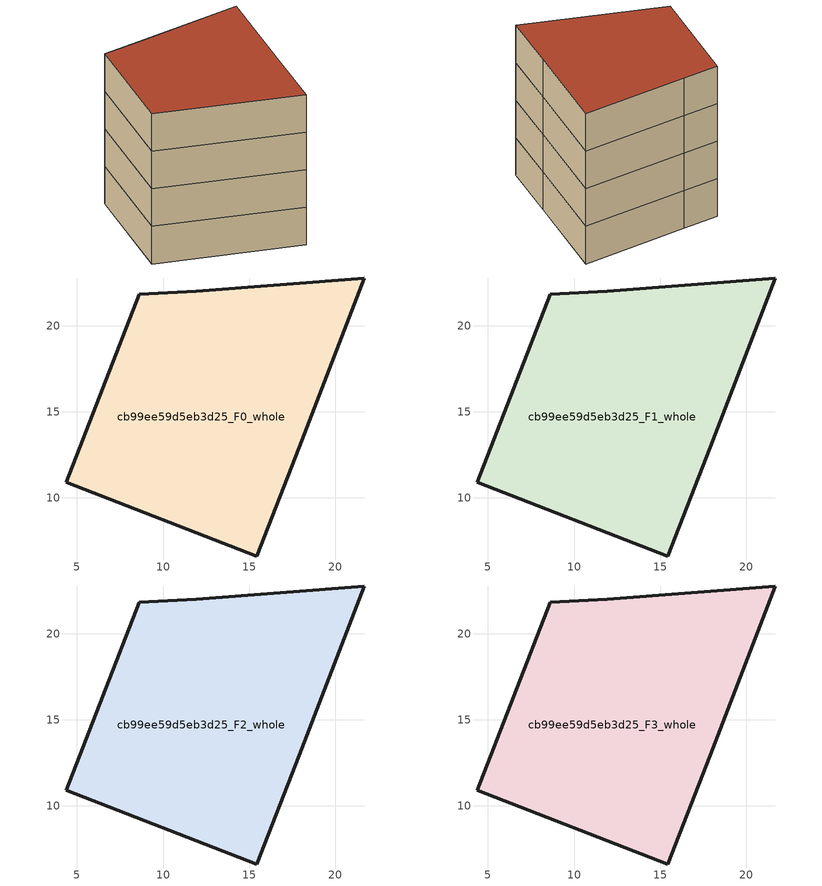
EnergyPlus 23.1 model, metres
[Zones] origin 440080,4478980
cb99ee59d5eb3d25_F0_whole
 floor ground (EU_floor_Construction): 21.7,22.77 17.9,12.94 15.45,6.62 4.37,10.89 8.62,21.82 11.92,22 z0
 wall outside (EU_wall_Construction): 21.7,22.77 11.92,22 8.62,21.82 4.37,10.89 15.45,6.62 17.9,12.94 21.7,22.77 z0:3
cb99ee59d5eb3d25_F1_whole
 floor to cb99ee59d5eb3d25_F0_whole (EU_floor_Construction): 21.7,22.77 17.9,12.94 15.45,6.62 4.37,10.89 8.62,21.82 11.92,22 z3
 wall outside (EU_wall_Construction): 21.7,22.77 11.92,22 8.62,21.82 4.37,10.89 15.45,6.62 17.9,12.94 21.7,22.77 z3:6
cb99ee59d5eb3d25_F2_whole
 floor to cb99ee59d5eb3d25_F1_whole (EU_floor_Construction): 21.7,22.77 17.9,12.94 15.45,6.62 4.37,10.89 8.62,21.82 11.92,22 z6
 wall outside (EU_wall_Construction): 21.7,22.77 11.92,22 8.62,21.82 4.37,10.89 15.45,6.62 17.9,12.94 21.7,22.77 z6:9
cb99ee59d5eb3d25_F3_whole
 floor to cb99ee59d5eb3d25_F2_whole (EU_floor_Construction): 21.7,22.77 17.9,12.94 15.45,6.62 4.37,10.89 8.62,21.82 11.92,22 z9
 wall outside (EU_wall_Construction): 21.7,22.77 11.92,22 8.62,21.82 4.37,10.89 15.45,6.62 17.9,12.94 21.7,22.77 z9:12
 roof outside (EU_roof_Construction): 15.45,6.62 17.9,12.94 21.7,22.77 11.92,22 8.62,21.82 4.37,10.89 z12
[Building]
EU S2 Campaign: North Axis=0; Terrain=City; Solar Distribution=FullExterior
[Site:Location]
Madrid: Latitude=40.5; Longitude=-3.5; Time Zone=1; Elevation=609
[SizingPeriod:WeatherFileDays]
AnnualSizingPeriod: Begin Month=1; Begin Day of Month=1; End Month=12; End Day of Month=31; Day of Week for Start Day=Monday; Use Weather File Daylight Saving Period=No; Use Weather File Rain and Snow Indicators=No
[MATERIAL]
EU_InternalMass_Material: Roughness=MediumRough; Thickness=0.1; Conductivity=1; Density=1800; Specific Heat=900; Thermal Absorptance=0.9; Solar Absorptance=0.7; Visible Absorptance=0.7
[MATERIAL:NOMASS] Roughness=MediumRough; Thermal Absorptance=0.9; Solar Absorptance=0.7; Visible Absorptance=0.7
Name | Thermal Resistance
EU_wall_NoMass | 0.459673
EU_roof_NoMass | 0.495815
EU_floor_NoMass | 0.788942
[CONSTRUCTION]
EU_wall_Construction: EU_wall_NoMass
EU_roof_Construction: EU_roof_NoMass
EU_floor_Construction: EU_floor_NoMass
EU_InternalMass_Construction: EU_InternalMass_Material
[ZONE] Type=1; Multiplier=1; Ceiling Height=autocalculate; Floor Area=autocalculate; Part of Total Floor Area=Yes
Name | Volume
cb99ee59d5eb3d25_F0_whole | 515.756
cb99ee59d5eb3d25_F1_whole; cb99ee59d5eb3d25_F2_whole; cb99ee59d5eb3d25_F3_whole | 515.755
[INTERNALMASS] Construction=EU_InternalMass_Construction; Surface Area=171.919
Name | Zone or ZoneList
cb99ee59d5eb3d25_F0_whole_EU_InternalMass | cb99ee59d5eb3d25_F0_whole
cb99ee59d5eb3d25_F1_whole_EU_InternalMass | cb99ee59d5eb3d25_F1_whole
cb99ee59d5eb3d25_F2_whole_EU_InternalMass | cb99ee59d5eb3d25_F2_whole
cb99ee59d5eb3d25_F3_whole_EU_InternalMass | cb99ee59d5eb3d25_F3_whole
[OTHEREQUIPMENT] Fuel Type=Electricity; Design Level Calculation Method=Watts/Area; Power per Zone Floor Area=1; Fraction Latent=0; Fraction Radiant=0; Fraction Lost=0; Carbon Dioxide Generation Rate=0; EndUse Subcategory=EU_Step8_InternalGains
Name | Zone or ZoneList or Space or SpaceList | Schedule
EU_Step8_InternalGain_cb99ee59d5eb3d25_F0_whole_f000 | cb99ee59d5eb3d25_F0_whole | EU_Step8_GainSchedule_cb99ee59d5eb3d25_F0_whole_f000
EU_Step8_InternalGain_cb99ee59d5eb3d25_F1_whole_f000 | cb99ee59d5eb3d25_F1_whole | EU_Step8_GainSchedule_cb99ee59d5eb3d25_F1_whole_f000
EU_Step8_InternalGain_cb99ee59d5eb3d25_F2_whole_f000 | cb99ee59d5eb3d25_F2_whole | EU_Step8_GainSchedule_cb99ee59d5eb3d25_F2_whole_f000
EU_Step8_InternalGain_cb99ee59d5eb3d25_F3_whole_f000 | cb99ee59d5eb3d25_F3_whole | EU_Step8_GainSchedule_cb99ee59d5eb3d25_F3_whole_f000
[ZONEVENTILATION:DESIGNFLOWRATE] Schedule=EU_AlwaysOn; Design Flow Rate Calculation Method=AirChanges/Hour; Air Changes per Hour=0.719161; Ventilation Type=Natural; Fan Pressure Rise=0; Fan Total Efficiency=1; Constant Term Coefficient=1; Temperature Term Coefficient=0; Velocity Term Coefficient=0; Velocity Squared Term Coefficient=0; Minimum Indoor Temperature=-100; Maximum Indoor Temperature=100; Delta Temperature=-100; Minimum Outdoor Temperature=-100; Maximum Outdoor Temperature=100; Maximum Wind Speed=40
Name | Zone or ZoneList or Space or SpaceList
EU_ConstantAir_cb99ee59d5eb3d25_F0_whole | cb99ee59d5eb3d25_F0_whole
EU_ConstantAir_cb99ee59d5eb3d25_F1_whole | cb99ee59d5eb3d25_F1_whole
EU_ConstantAir_cb99ee59d5eb3d25_F2_whole | cb99ee59d5eb3d25_F2_whole
EU_ConstantAir_cb99ee59d5eb3d25_F3_whole | cb99ee59d5eb3d25_F3_whole
[HVACTEMPLATE:THERMOSTAT] Constant Heating Setpoint=20; Constant Cooling Setpoint=50
EU_HeatOnly_cb99ee59d5eb3d25_F0_whole; EU_HeatOnly_cb99ee59d5eb3d25_F1_whole; EU_HeatOnly_cb99ee59d5eb3d25_F2_whole; EU_HeatOnly_cb99ee59d5eb3d25_F3_whole
[HVACTEMPLATE:ZONE:IDEALLOADSAIRSYSTEM] System Availability Schedule=EU_AlwaysOn; Maximum Heating Supply Air Temperature=50; Minimum Cooling Supply Air Temperature=13; Maximum Heating Supply Air Humidity Ratio=0.0156; Minimum Cooling Supply Air Humidity Ratio=0.0077; Heating Limit=NoLimit; Cooling Limit=NoLimit; Heating Availability Schedule=EU_AlwaysOn; Cooling Availability Schedule=EU_CoolingOff; Dehumidification Control Type=ConstantSensibleHeatRatio; Cooling Sensible Heat Ratio=0.7; Dehumidification Setpoint=60; Humidification Control Type=None; Humidification Setpoint=30; Outdoor Air Method=None; Outdoor Air Flow Rate per Person=0.00944; Outdoor Air Flow Rate per Zone Floor Area=0; Outdoor Air Flow Rate per Zone=0; Demand Controlled Ventilation Type=None; Outdoor Air Economizer Type=NoEconomizer; Heat Recovery Type=None; Sensible Heat Recovery Effectiveness=0.7; Latent Heat Recovery Effectiveness=0.65
Name | Template Thermostat
cb99ee59d5eb3d25_F0_whole | EU_HeatOnly_cb99ee59d5eb3d25_F0_whole
cb99ee59d5eb3d25_F1_whole | EU_HeatOnly_cb99ee59d5eb3d25_F1_whole
cb99ee59d5eb3d25_F2_whole | EU_HeatOnly_cb99ee59d5eb3d25_F2_whole
cb99ee59d5eb3d25_F3_whole | EU_HeatOnly_cb99ee59d5eb3d25_F3_whole
[SIZING:ZONE] Zone Cooling Design Supply Air Temperature Input Method=SupplyAirTemperature; Zone Cooling Design Supply Air Temperature=13; Zone Heating Design Supply Air Temperature Input Method=SupplyAirTemperature; Zone Heating Design Supply Air Temperature=50; Zone Cooling Design Supply Air Humidity Ratio=0.008; Zone Heating Design Supply Air Humidity Ratio=0.008; Cooling Design Air Flow Method=DesignDay; Cooling Design Air Flow Rate=0; Cooling Minimum Air Flow per Zone Floor Area=0.000762; Cooling Minimum Air Flow=0; Cooling Minimum Air Flow Fraction=0.2; Heating Design Air Flow Method=DesignDay; Heating Design Air Flow Rate=0; Heating Maximum Air Flow per Zone Floor Area=0.002032; Heating Maximum Air Flow=0.141576; Heating Maximum Air Flow Fraction=0.3; Account for Dedicated Outdoor Air System=No; Dedicated Outdoor Air System Control Strategy=NeutralSupplyAir; Dedicated Outdoor Air Low Setpoint Temperature for Design=autosize; Dedicated Outdoor Air High Setpoint Temperature for Design=autosize; Zone Load Sizing Method=Sensible Load Only No Latent Load; Zone Latent Cooling Design Supply Air Humidity Ratio Input Method=HumidityRatioDifference; Zone Cooling Design Supply Air Humidity Ratio Difference=0.005; Zone Latent Heating Design Supply Air Humidity Ratio Input Method=HumidityRatioDifference; Zone Humidification Design Supply Air Humidity Ratio Difference=0.005
cb99ee59d5eb3d25_F0_whole; cb99ee59d5eb3d25_F1_whole; cb99ee59d5eb3d25_F2_whole; cb99ee59d5eb3d25_F3_whole
[SCHEDULE:CONSTANT]
Name | Hourly Value
EU_AlwaysOn | 1
EU_CoolingOff | 0
[SCHEDULE:FILE] Column Number=1; Rows to Skip at Top=0; Number of Hours of Data=8760; Column Separator=Comma; Interpolate to Timestep=No; Minutes per Item=60; Adjust Schedule for Daylight Savings=Yes
Name | File
EU_Step8_GainSchedule_cb99ee59d5eb3d25_F0_whole_f000 | C:\Users\o_iseri\Desktop\OpenUBEM\openubem\outputs\eu_evidence\EU-11\ES-MAD-BERRUGUETE\idfs\cb99ee59d5eb3d25\cb99ee59d5eb3d25_F0_whole_f000_gain.csv
EU_Step8_GainSchedule_cb99ee59d5eb3d25_F1_whole_f000 | C:\Users\o_iseri\Desktop\OpenUBEM\openubem\outputs\eu_evidence\EU-11\ES-MAD-BERRUGUETE\idfs\cb99ee59d5eb3d25\cb99ee59d5eb3d25_F1_whole_f000_gain.csv
EU_Step8_GainSchedule_cb99ee59d5eb3d25_F2_whole_f000 | C:\Users\o_iseri\Desktop\OpenUBEM\openubem\outputs\eu_evidence\EU-11\ES-MAD-BERRUGUETE\idfs\cb99ee59d5eb3d25\cb99ee59d5eb3d25_F2_whole_f000_gain.csv
EU_Step8_GainSchedule_cb99ee59d5eb3d25_F3_whole_f000 | C:\Users\o_iseri\Desktop\OpenUBEM\openubem\outputs\eu_evidence\EU-11\ES-MAD-BERRUGUETE\idfs\cb99ee59d5eb3d25\cb99ee59d5eb3d25_F3_whole_f000_gain.csv
